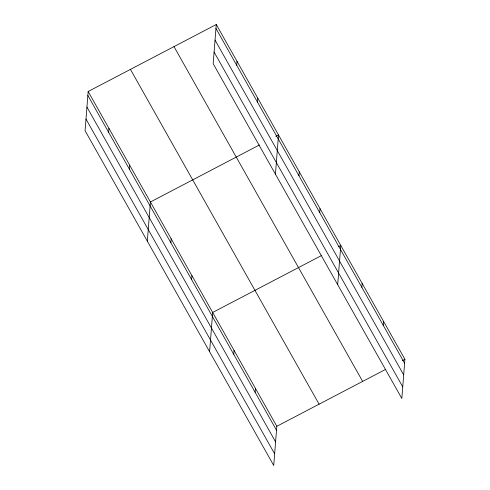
<?xml version="1.0" encoding="UTF-8"?>
<svg xmlns="http://www.w3.org/2000/svg" width="490" height="490" viewBox="0 0 490 490"><rect width="100%" height="100%" fill="white"/><g stroke="black" fill="none" stroke-linecap="round" stroke-linejoin="round"><path stroke-width="0.73" d="M88.163 91.501L85.082 130.708L273.732 465.5L276.819 426.294L88.163 91.501L216.268 24.5L404.918 359.293L401.837 398.499L213.181 63.706L216.268 24.5M108.609 132.282L108.915 128.325M129.36 169.105L129.672 165.155M147.337 241.19L150.424 201.984L259.363 145.003M170.863 242.758L171.175 238.808M191.614 279.588L191.927 275.637M209.591 351.673L212.678 312.461L321.624 255.48M236.707 65.28L237.019 61.33M233.748 354.356L234.061 350.405M257.458 102.104L257.771 98.153M255.131 392.3L255.437 388.349M275.435 174.189L278.522 134.983L275.876 136.361M298.961 175.757L299.274 171.806M319.713 212.587L320.025 208.636M337.69 284.672L340.777 245.466L338.137 246.844M361.847 287.354L362.159 283.404M383.229 325.299L383.541 321.348M276.819 426.294L385.765 369.313M402.278 360.677L404.918 359.293M215.955 28.451L404.611 363.243M215.037 40.088L403.693 374.881M214.093 52.075L402.749 386.867M173.993 46.611L362.649 381.404M130.438 69.39L319.094 404.183M87.857 95.452L276.507 430.245M86.938 107.083L275.594 441.876M85.995 119.07L274.651 453.869"/></g></svg>
